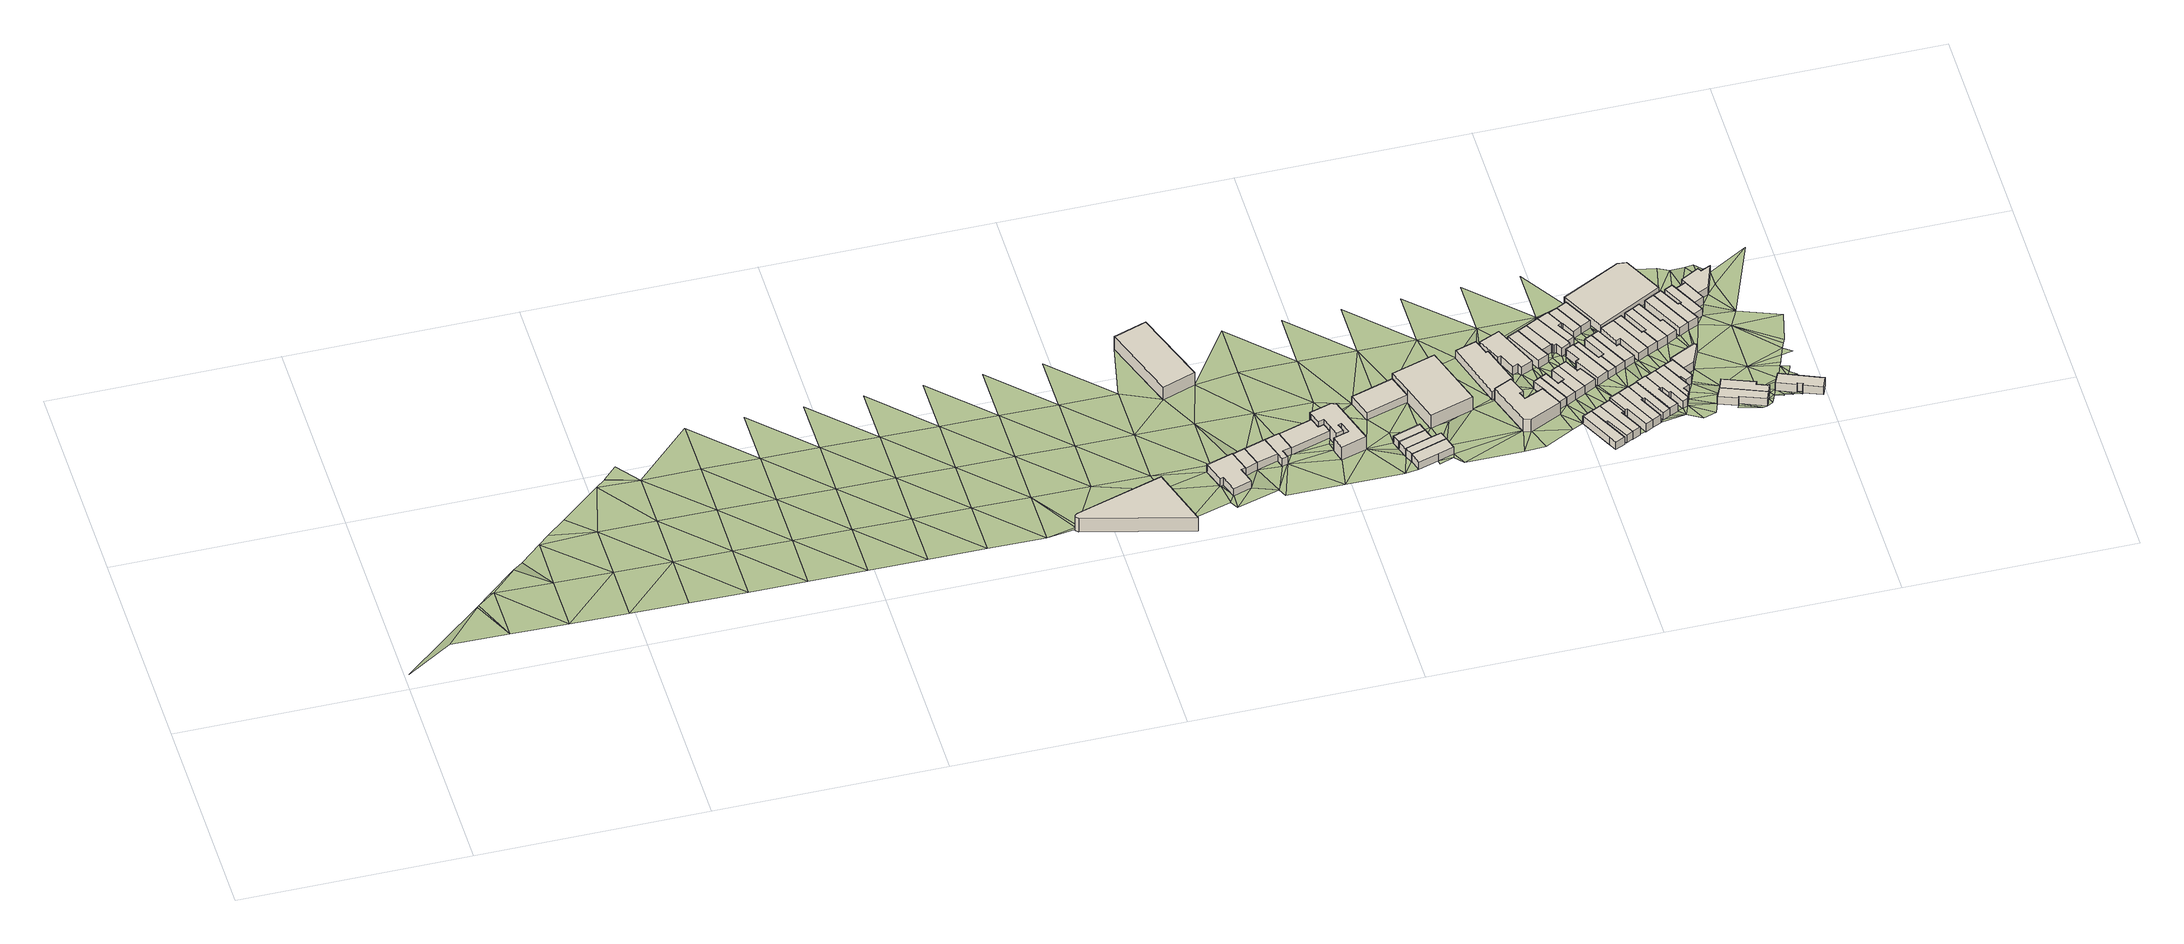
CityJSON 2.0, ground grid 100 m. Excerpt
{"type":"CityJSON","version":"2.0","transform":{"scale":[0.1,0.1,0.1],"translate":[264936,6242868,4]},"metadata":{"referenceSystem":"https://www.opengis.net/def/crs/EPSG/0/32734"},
"CityObjects":{
"building1":{"type":"Building","attributes":{"address":"Bridge Mansions 445 Albert Road Salt River Cape Town","building":"retail","building:levels":2,"building_height":6.9,"roof_height":14.57,"ground_height":7.67,"plus_code":"4FRW3FC6+M48"},"geometry":[{"type":"Solid","lod":"1","boundaries":[[[[0,1,2,3]],[[1,4,5,2]],[[4,6,7,5]],[[6,8,9,7]],[[8,10,11,9]],[[10,0,3,11]],[[3,2,5,7,9,11]],[[10,8,6,4,1,0]]]]}]},
"building2":{"type":"Building","attributes":{"address":"10 Foundry Road Salt River Cape Town","building":"house","building:levels":1,"building_height":4.1,"roof_height":10.77,"ground_height":6.67,"plus_code":"4FRW3FC6+P85"},"geometry":[{"type":"Solid","lod":"1","boundaries":[[[[12,13,14,15]],[[13,16,17,14]],[[16,18,19,17]],[[18,20,21,19]],[[20,22,23,21]],[[22,24,25,23]],[[24,26,27,25]],[[26,12,15,27]],[[15,14,17,19,21,23,25,27]],[[26,24,22,20,18,16,13,12]]]]}]},
"building3":{"type":"Building","attributes":{"address":"Salt River Hall","building":"hall","building:levels":2,"amenity":"townhall","building_height":6.9,"roof_height":13.01,"ground_height":6.11,"plus_code":"4FRW3FC6+X79"},"geometry":[{"type":"Solid","lod":"1","boundaries":[[[[28,29,30,31]],[[29,32,33,30]],[[32,34,35,33]],[[34,28,31,35]],[[31,30,33,35]],[[34,32,29,28]]]]}]},
"building4":{"type":"Building","attributes":{"address":"14 Foundry Road Salt River Cape Town","building":"house","building:levels":1,"building_height":4.1,"roof_height":10.41,"ground_height":6.31,"plus_code":"4FRW3FC6+P9F"},"geometry":[{"type":"Solid","lod":"1","boundaries":[[[[36,37,38,39]],[[37,40,41,38]],[[40,42,43,41]],[[42,36,39,43]],[[39,38,41,43]],[[42,40,37,36]]]]}]},
"building5":{"type":"Building","attributes":{"address":"16 Foundry Road Salt River Cape Town","building":"house","building:levels":1,"building_height":4.1,"roof_height":10.41,"ground_height":6.31,"plus_code":"4FRW3FC6+PCJ"},"geometry":[{"type":"Solid","lod":"1","boundaries":[[[[44,36,39,45]],[[36,42,43,39]],[[42,46,47,43]],[[46,44,45,47]],[[45,39,43,47]],[[46,42,36,44]]]]}]},
"building6":{"type":"Building","attributes":{"address":"Foundry Road Salt River Cape Town","building":"house","building:levels":1,"building_height":4.1,"roof_height":10.41,"ground_height":6.31,"plus_code":"4FRW3FC6+PCX"},"geometry":[{"type":"Solid","lod":"1","boundaries":[[[[48,44,45,49]],[[44,46,47,45]],[[46,50,51,47]],[[50,52,53,51]],[[52,54,55,53]],[[54,56,57,55]],[[56,48,49,57]],[[49,45,47,51,53,55,57]],[[56,54,52,50,46,44,48]]]]}]},
"building7":{"type":"Building","attributes":{"address":"18 Foundry Road Salt River Cape Town","building":"industrial","building:levels":1,"building_height":4.1,"roof_height":10.21,"ground_height":6.11,"plus_code":"4FRW3FC6+QF5"},"geometry":[{"type":"Solid","lod":"1","boundaries":[[[[58,59,60,61]],[[59,62,63,60]],[[62,64,65,63]],[[64,66,67,65]],[[66,68,69,67]],[[68,58,61,69]],[[61,60,63,65,67,69]],[[68,66,64,62,59,58]]]]}]},
"building8":{"type":"Building","attributes":{"address":"24 Foundry Road Salt River Cape Town","building":"industrial","building:levels":2,"building_height":6.9,"roof_height":13.01,"ground_height":6.11,"plus_code":"4FRW3FC6+PHV"},"geometry":[{"type":"Solid","lod":"1","boundaries":[[[[70,71,72,73]],[[71,74,75,72]],[[74,76,77,75]],[[76,78,79,77]],[[78,80,81,79]],[[80,82,83,81]],[[82,84,85,83]],[[84,86,87,85]],[[86,88,89,87]],[[88,90,91,89]],[[90,92,93,91]],[[92,94,95,93]],[[94,96,97,95]],[[96,98,99,97]],[[98,70,73,99]],[[73,72,75,77,79,81,83,85,87,89,91,93,95,97,99]],[[98,96,94,92,90,88,86,84,82,80,78,76,74,71,70]]]]}]},
"building9":{"type":"Building","attributes":{"address":"Alfred Street Cape Town","building":"house","building:levels":1,"building_height":4.1,"roof_height":10.03,"ground_height":5.93,"plus_code":"4FRW3FC6+PMG"},"geometry":[{"type":"Solid","lod":"1","boundaries":[[[[100,101,102,103]],[[101,104,105,102]],[[104,106,107,105]],[[106,100,103,107]],[[103,102,105,107]],[[106,104,101,100]]]]}]},
"building10":{"type":"Building","attributes":{"address":"Alfred Street Cape Town","building":"house","building:levels":1,"building_height":4.1,"roof_height":10.03,"ground_height":5.93,"plus_code":"4FRW3FC6+MMV"},"geometry":[{"type":"Solid","lod":"1","boundaries":[[[[108,109,110,111]],[[109,101,102,110]],[[101,100,103,102]],[[100,108,111,103]],[[111,110,102,103]],[[100,101,109,108]]]]}]},
"building11":{"type":"Building","attributes":{"address":"26 Foundry Road Salt River Cape Town","building":"industrial","building:levels":1,"building_height":4.1,"roof_height":9.67,"ground_height":5.57,"plus_code":"4FRW3FC6+RJ5"},"geometry":[{"type":"Solid","lod":"1","boundaries":[[[[112,113,114,115]],[[113,116,117,114]],[[116,118,119,117]],[[118,112,115,119]],[[115,114,117,119]],[[118,116,113,112]]]]}]},
"building12":{"type":"Building","attributes":{"address":"Alfred Street Cape Town","building":"house","building:levels":1,"building_height":4.1,"roof_height":10.6,"ground_height":6.5,"plus_code":"4FRW3FC6+MMQ"},"geometry":[{"type":"Solid","lod":"1","boundaries":[[[[120,121,122,123]],[[121,124,125,122]],[[124,109,126,125]],[[109,108,127,126]],[[108,120,123,127]],[[123,122,125,126,127]],[[108,109,124,121,120]]]]}]},
"building13":{"type":"Building","attributes":{"address":"Alfred Street Cape Town","building":"house","building:levels":1,"building_height":4.1,"roof_height":10.49,"ground_height":6.39,"plus_code":"4FRW3FC6+MM9"},"geometry":[{"type":"Solid","lod":"1","boundaries":[[[[128,129,130,131]],[[129,132,133,130]],[[132,134,135,133]],[[134,136,137,135]],[[136,128,131,137]],[[131,130,133,135,137]],[[136,134,132,129,128]]]]}]},
"building14":{"type":"Building","attributes":{"address":"32 Foundry Road Salt River Cape Town","building":"industrial","building:levels":2,"building_height":6.9,"roof_height":12.83,"ground_height":5.93,"plus_code":"4FRW3FC6+QPH"},"geometry":[{"type":"Solid","lod":"1","boundaries":[[[[138,139,140,141]],[[139,142,143,140]],[[142,144,145,143]],[[144,146,147,145]],[[146,138,141,147]],[[141,140,143,145,147]],[[146,144,142,139,138]]]]}]},
"building15":{"type":"Building","attributes":{"address":"3 Junction Road Salt River Cape Town","building":"industrial","building:levels":1,"building_height":4.1,"roof_height":9.67,"ground_height":5.57,"plus_code":"4FRW3FC6+RR9"},"geometry":[{"type":"Solid","lod":"1","boundaries":[[[[148,149,150,151]],[[149,152,153,150]],[[152,154,155,153]],[[154,156,157,155]],[[156,158,159,157]],[[158,148,151,159]],[[151,150,153,155,157,159]],[[158,156,154,152,149,148]]]]}]},
"building16":{"type":"Building","attributes":{"address":"5A Junction Road Salt River Cape Town","building":"industrial","building:levels":2,"building_height":6.9,"roof_height":12.81,"ground_height":5.91,"plus_code":"4FRW3FC6+PV9"},"geometry":[{"type":"Solid","lod":"1","boundaries":[[[[160,161,162,163]],[[161,164,165,162]],[[164,166,167,165]],[[166,168,169,167]],[[168,170,171,169]],[[170,172,173,171]],[[172,174,175,173]],[[174,176,177,175]],[[176,160,163,177]],[[163,162,165,167,169,171,173,175,177]],[[176,174,172,170,168,166,164,161,160]]]]}]},
"building17":{"type":"Building","attributes":{"address":"38 Foundry Road Salt River Cape Town","building":"industrial","building:levels":1,"building_height":4.1,"roof_height":9.67,"ground_height":5.57,"plus_code":"4FRW3FC6+RVW"},"geometry":[{"type":"Solid","lod":"1","boundaries":[[[[178,179,180,181]],[[179,182,183,180]],[[182,184,185,183]],[[184,186,187,185]],[[186,188,189,187]],[[188,190,191,189]],[[190,192,193,191]],[[192,178,181,193]],[[181,180,183,185,187,189,191,193]],[[192,190,188,186,184,182,179,178]]]]}]},
"building18":{"type":"Building","attributes":{"address":"24 Greef Street Salt River Cape Town","building":"house","building:levels":1,"building_height":4.1,"roof_height":10.09,"ground_height":5.99,"plus_code":"4FRW3FC6+PWW"},"geometry":[{"type":"Solid","lod":"1","boundaries":[[[[194,195,196,197]],[[195,198,199,196]],[[198,200,201,199]],[[200,202,203,201]],[[202,204,205,203]],[[204,194,197,205]],[[197,196,199,201,203,205]],[[204,202,200,198,195,194]]]]}]},
"building19":{"type":"Building","attributes":{"address":"26 Greef Street Salt River Cape Town","building":"house","building:levels":1,"building_height":4.1,"roof_height":10.09,"ground_height":5.99,"plus_code":"4FRW3FC6+PXJ"},"geometry":[{"type":"Solid","lod":"1","boundaries":[[[[206,207,197,196]],[[207,208,209,197]],[[208,210,211,209]],[[210,212,213,211]],[[212,214,215,213]],[[214,206,196,215]],[[196,197,209,211,213,215]],[[214,212,210,208,207,206]]]]}]},
"building20":{"type":"Building","attributes":{"address":"42 Foundry Road Salt River Cape Town","building":"house","building:levels":1,"building_height":4.1,"roof_height":9.66,"ground_height":5.56,"plus_code":"4FRW3FC6+RWW"},"geometry":[{"type":"Solid","lod":"1","boundaries":[[[[216,217,218,219]],[[217,220,221,218]],[[220,222,223,221]],[[222,224,225,223]],[[224,216,219,225]],[[219,218,221,223,225]],[[224,222,220,217,216]]]]}]},
"building21":{"type":"Building","attributes":{"address":"23 Greef Street Salt River Cape Town","building":"house","building:levels":1,"building_height":4.1,"roof_height":10.45,"ground_height":6.35,"plus_code":"4FRW3FC7+J2J"},"geometry":[{"type":"Solid","lod":"1","boundaries":[[[[226,227,228,229]],[[227,230,231,228]],[[230,232,233,231]],[[232,234,235,233]],[[234,236,237,235]],[[236,226,229,237]],[[229,228,231,233,235,237]],[[236,234,232,230,227,226]]]]}]},
"building22":{"type":"Building","attributes":{"address":"28 Greef Street Salt River Cape Town","building":"house","building:levels":1,"building_height":4.1,"roof_height":10.09,"ground_height":5.99,"plus_code":"4FRW3FC6+QX7"},"geometry":[{"type":"Solid","lod":"1","boundaries":[[[[210,208,209,211]],[[208,238,239,209]],[[238,240,241,239]],[[240,242,243,241]],[[242,244,245,243]],[[244,210,211,245]],[[211,209,239,241,243,245]],[[244,242,240,238,208,210]]]]}]},
"building23":{"type":"Building","attributes":{"address":"44 Foundry Road Salt River Cape Town","building":"house","building:levels":1,"building_height":4.1,"roof_height":9.66,"ground_height":5.56,"plus_code":"4FRW3FC6+VW5"},"geometry":[{"type":"Solid","lod":"1","boundaries":[[[[217,216,219,218]],[[216,246,247,219]],[[246,248,249,247]],[[248,217,218,249]],[[218,219,247,249]],[[248,246,216,217]]]]}]},
"building24":{"type":"Building","attributes":{"address":"25 Greef Street Salt River Cape Town","building":"house","building:levels":1,"building_height":4.1,"roof_height":10.41,"ground_height":6.31,"plus_code":"4FRW3FC7+M23"},"geometry":[{"type":"Solid","lod":"1","boundaries":[[[[250,251,229,252]],[[251,253,237,229]],[[253,254,255,237]],[[254,256,257,255]],[[256,258,259,257]],[[258,250,252,259]],[[252,229,237,255,257,259]],[[258,256,254,253,251,250]]]]}]},
"building25":{"type":"Building","attributes":{"address":"30 Greef Street Salt River Cape Town","building":"house","building:levels":1,"building_height":4.1,"roof_height":10.09,"ground_height":5.99,"plus_code":"4FRW3FC6+QX5"},"geometry":[{"type":"Solid","lod":"1","boundaries":[[[[240,238,239,241]],[[238,260,261,239]],[[260,262,263,261]],[[262,264,265,263]],[[264,266,267,265]],[[266,240,241,267]],[[241,239,261,263,265,267]],[[266,264,262,260,238,240]]]]}]},
"building26":{"type":"Building","attributes":{"address":"27 Greef Street Salt River Cape Town","building":"house","building:levels":1,"building_height":4.1,"roof_height":10.41,"ground_height":6.31,"plus_code":"4FRW3FC7+J2X"},"geometry":[{"type":"Solid","lod":"1","boundaries":[[[[268,269,259,252]],[[269,270,271,259]],[[270,272,273,271]],[[272,274,275,273]],[[274,276,277,275]],[[276,268,252,277]],[[252,259,271,273,275,277]],[[276,274,272,270,269,268]]]]}]},
"building27":{"type":"Building","attributes":{"address":"46 Foundry Road Salt River Cape Town","building":"house","building:levels":1,"building_height":4.1,"roof_height":9.66,"ground_height":5.56,"plus_code":"4FRW3FC6+VX3"},"geometry":[{"type":"Solid","lod":"1","boundaries":[[[[248,246,247,249]],[[246,278,279,247]],[[278,280,281,279]],[[280,282,283,281]],[[282,284,285,283]],[[284,286,287,285]],[[286,288,289,287]],[[288,290,291,289]],[[290,248,249,291]],[[249,247,279,281,283,285,287,289,291]],[[290,288,286,284,282,280,278,246,248]]]]}]},
"building28":{"type":"Building","attributes":{"address":"48 Foundry Road Salt River Cape Town","building":"house","building:levels":1,"building_height":4.1,"roof_height":9.66,"ground_height":5.56,"plus_code":"4FRW3FC6+VX5"},"geometry":[{"type":"Solid","lod":"1","boundaries":[[[[290,288,289,291]],[[288,292,293,289]],[[292,294,295,293]],[[294,296,297,295]],[[296,298,299,297]],[[298,290,291,299]],[[291,289,293,295,297,299]],[[298,296,294,292,288,290]]]]}]},
"building29":{"type":"Building","attributes":{"address":"Greef Street Salt River Cape Town","building":"house","building:levels":1,"building_height":4.1,"roof_height":9.99,"ground_height":5.89,"plus_code":"4FRW3FC7+Q2F"},"geometry":[{"type":"Solid","lod":"1","boundaries":[[[[300,301,302,303]],[[301,304,305,302]],[[304,306,307,305]],[[306,308,309,307]],[[308,310,311,309]],[[310,300,303,311]],[[303,302,305,307,309,311]],[[310,308,306,304,301,300]]]]}]},
"building30":{"type":"Building","attributes":{"address":"29 Greef Street Salt River Cape Town","building":"house","building:levels":1,"building_height":4.1,"roof_height":10.41,"ground_height":6.31,"plus_code":"4FRW3FC7+M36"},"geometry":[{"type":"Solid","lod":"1","boundaries":[[[[312,313,314,315]],[[313,316,317,314]],[[316,318,319,317]],[[318,320,321,319]],[[320,322,323,321]],[[322,312,315,323]],[[315,314,317,319,321,323]],[[322,320,318,316,313,312]]]]}]},
"building31":{"type":"Building","attributes":{"address":"Greef Street Salt River Cape Town","building":"house","building:levels":1,"building_height":4.1,"roof_height":9.61,"ground_height":5.51,"plus_code":"4FRW3FC7+R23"},"geometry":[{"type":"Solid","lod":"1","boundaries":[[[[324,325,326,327]],[[325,328,329,326]],[[328,330,331,329]],[[330,332,333,331]],[[332,334,335,333]],[[334,324,327,335]],[[327,326,329,331,333,335]],[[334,332,330,328,325,324]]]]}]},
"building32":{"type":"Building","attributes":{"address":"31 Greef Street Salt River Cape Town","building":"house","building:levels":1,"building_height":4.1,"roof_height":10.41,"ground_height":6.31,"plus_code":"4FRW3FC7+M38"},"geometry":[{"type":"Solid","lod":"1","boundaries":[[[[336,312,315,337]],[[312,322,323,315]],[[322,338,339,323]],[[338,340,341,339]],[[340,342,343,341]],[[342,336,337,343]],[[337,315,323,339,341,343]],[[342,340,338,322,312,336]]]]}]},
"building33":{"type":"Building","attributes":{"address":"50 Foundry Road Salt River Cape Town","building":"house","building:levels":1,"building_height":4.1,"roof_height":9.22,"ground_height":5.12,"plus_code":"4FRW3FC7+V2J"},"geometry":[{"type":"Solid","lod":"1","boundaries":[[[[298,296,344,345]],[[296,346,347,344]],[[346,348,349,347]],[[348,350,351,349]],[[350,352,353,351]],[[352,298,345,353]],[[345,344,347,349,351,353]],[[352,350,348,346,296,298]]]]}]},
"building34":{"type":"Building","attributes":{"address":"Greef Street Salt River Cape Town","building":"house","building:levels":1,"building_height":4.1,"roof_height":9.61,"ground_height":5.51,"plus_code":"4FRW3FC7+R36"},"geometry":[{"type":"Solid","lod":"1","boundaries":[[[[330,328,329,331]],[[328,354,355,329]],[[354,356,357,355]],[[356,358,359,357]],[[358,360,361,359]],[[360,330,331,361]],[[331,329,355,357,359,361]],[[360,358,356,354,328,330]]]]}]},
"building35":{"type":"Building","attributes":{"address":"52 Foundry Road Salt River Cape Town","building":"house","building:levels":1,"building_height":4.1,"roof_height":9.21,"ground_height":5.11,"plus_code":"4FRW3FC7+V2P"},"geometry":[{"type":"Solid","lod":"1","boundaries":[[[[352,350,351,353]],[[350,362,363,351]],[[362,364,365,363]],[[364,352,353,365]],[[353,351,363,365]],[[364,362,350,352]]]]}]},
"building36":{"type":"Building","attributes":{"address":"33 Greef Street Salt River Cape Town","building":"house","building:levels":1,"building_height":4.1,"roof_height":9.99,"ground_height":5.89,"plus_code":"4FRW3FC7+M3Q"},"geometry":[{"type":"Solid","lod":"1","boundaries":[[[[366,336,367,368]],[[336,342,369,367]],[[342,370,371,369]],[[370,372,373,371]],[[372,374,375,373]],[[374,366,368,375]],[[368,367,369,371,373,375]],[[374,372,370,342,336,366]]]]}]},
"building37":{"type":"Building","attributes":{"address":"Greef Street Salt River Cape Town","building":"house","building:levels":1,"building_height":4.1,"roof_height":9.61,"ground_height":5.51,"plus_code":"4FRW3FC7+R33"},"geometry":[{"type":"Solid","lod":"1","boundaries":[[[[356,354,355,357]],[[354,376,377,355]],[[376,378,379,377]],[[378,380,381,379]],[[380,382,383,381]],[[382,356,357,383]],[[357,355,377,379,381,383]],[[382,380,378,376,354,356]]]]}]},
"building38":{"type":"Building","attributes":{"address":"35 Greef Street Salt River Cape Town","building":"house","building:levels":1,"building_height":4.1,"roof_height":10.41,"ground_height":6.31,"plus_code":"4FRW3FC7+M4F"},"geometry":[{"type":"Solid","lod":"1","boundaries":[[[[384,366,385,386]],[[366,374,387,385]],[[374,388,389,387]],[[388,390,391,389]],[[390,392,393,391]],[[392,384,386,393]],[[386,385,387,389,391,393]],[[392,390,388,374,366,384]]]]}]},
"building39":{"type":"Building","attributes":{"address":"37 Greef Street Salt River Cape Town","building":"house","building:levels":1,"building_height":4.1,"roof_height":9.99,"ground_height":5.89,"plus_code":"4FRW3FC7+P48"},"geometry":[{"type":"Solid","lod":"1","boundaries":[[[[394,395,396,397]],[[395,398,399,396]],[[398,400,401,399]],[[400,402,403,401]],[[402,404,405,403]],[[404,406,407,405]],[[406,408,409,407]],[[408,410,411,409]],[[410,394,397,411]],[[397,396,399,401,403,405,407,409,411]],[[410,408,406,404,402,400,398,395,394]]]]}]},
"building40":{"type":"Building","attributes":{"address":"40 Greef Street Salt River Cape Town","building":"house","building:levels":1,"building_height":4.1,"roof_height":9.61,"ground_height":5.51,"plus_code":"4FRW3FC7+R3Q"},"geometry":[{"type":"Solid","lod":"1","boundaries":[[[[412,413,414,415]],[[413,416,417,414]],[[416,418,419,417]],[[418,420,421,419]],[[420,422,423,421]],[[422,412,415,423]],[[415,414,417,419,421,423]],[[422,420,418,416,413,412]]]]}]},
"building41":{"type":"Building","attributes":{"address":"39 Greef Street Salt River Cape Town","building":"house","building:levels":1,"building_height":4.1,"roof_height":9.86,"ground_height":5.76,"plus_code":"4FRW3FC7+P52"},"geometry":[{"type":"Solid","lod":"1","boundaries":[[[[424,394,425,426]],[[394,410,427,425]],[[410,428,429,427]],[[428,430,431,429]],[[430,432,433,431]],[[432,434,435,433]],[[434,424,426,435]],[[426,425,427,429,431,433,435]],[[434,432,430,428,410,394,424]]]]}]},
"building42":{"type":"Building","attributes":{"address":"42 Greef Street Salt River Cape Town","building":"house","building:levels":1,"building_height":4.1,"roof_height":9.61,"ground_height":5.51,"plus_code":"4FRW3FC7+R4R"},"geometry":[{"type":"Solid","lod":"1","boundaries":[[[[436,437,438,423]],[[437,439,440,438]],[[439,441,442,440]],[[441,443,444,442]],[[443,445,415,444]],[[445,436,423,415]],[[423,438,440,442,444,415]],[[445,443,441,439,437,436]]]]}]},
"building43":{"type":"Building","attributes":{"address":"41 Greef Street Salt River Cape Town","building":"house","building:levels":1,"building_height":4.1,"roof_height":9.86,"ground_height":5.76,"plus_code":"4FRW3FC7+P5F"},"geometry":[{"type":"Solid","lod":"1","boundaries":[[[[446,424,426,447]],[[424,434,435,426]],[[434,448,449,435]],[[448,450,451,449]],[[450,452,453,451]],[[452,454,455,453]],[[454,456,457,455]],[[456,446,447,457]],[[447,426,435,449,451,453,455,457]],[[456,454,452,450,448,434,424,446]]]]}]},
"building44":{"type":"Building","attributes":{"address":"70 Foundry Road Salt River Cape Town","building":"industrial","building:levels":1,"building_height":4.1,"roof_height":9.21,"ground_height":5.11,"plus_code":"4FRW3FC7+W46"},"geometry":[{"type":"Solid","lod":"1","boundaries":[[[[458,459,460,461]],[[459,462,463,460]],[[462,464,465,463]],[[464,466,467,465]],[[466,458,461,467]],[[461,460,463,465,467]],[[466,464,462,459,458]]]]}]},
"building45":{"type":"Building","attributes":{"address":"44 Greef Street Salt River Cape Town","building":"house","building:levels":1,"building_height":4.1,"roof_height":9.51,"ground_height":5.41,"plus_code":"4FRW3FC7+R4X"},"geometry":[{"type":"Solid","lod":"1","boundaries":[[[[468,469,470,471]],[[469,472,473,470]],[[472,474,475,473]],[[474,476,477,475]],[[476,478,479,477]],[[478,468,471,479]],[[471,470,473,475,477,479]],[[478,476,474,472,469,468]]]]}]},
"building46":{"type":"Building","attributes":{"address":"43 Greef Street Salt River Cape Town","building":"house","building:levels":1,"building_height":4.1,"roof_height":9.86,"ground_height":5.76,"plus_code":"4FRW3FC7+Q54"},"geometry":[{"type":"Solid","lod":"1","boundaries":[[[[480,481,457,447]],[[481,482,483,457]],[[482,484,485,483]],[[484,486,487,485]],[[486,488,489,487]],[[488,480,447,489]],[[447,457,483,485,487,489]],[[488,486,484,482,481,480]]]]}]},
"building47":{"type":"Building","attributes":{"address":"46 Greef Street Salt River Cape Town","building":"house","building:levels":1,"building_height":4.1,"roof_height":9.51,"ground_height":5.41,"plus_code":"4FRW3FC7+V52"},"geometry":[{"type":"Solid","lod":"1","boundaries":[[[[469,490,491,470]],[[490,492,493,491]],[[492,494,495,493]],[[494,496,497,495]],[[496,472,473,497]],[[472,469,470,473]],[[470,491,493,495,497,473]],[[472,496,494,492,490,469]]]]}]},
"building48":{"type":"Building","attributes":{"address":"48 Greef Street Salt River Cape Town","building":"house","building:levels":1,"building_height":4.1,"roof_height":9.51,"ground_height":5.41,"plus_code":"4FRW3FC7+V55"},"geometry":[{"type":"Solid","lod":"1","boundaries":[[[[498,499,500,501]],[[499,502,503,500]],[[502,504,505,503]],[[504,498,501,505]],[[501,500,503,505]],[[504,502,499,498]]]]}]},
"building49":{"type":"Building","attributes":{"address":"25 Westminster Road Salt River Cape Town","building":"house","building:levels":1,"building_height":4.1,"roof_height":9.9,"ground_height":5.8,"plus_code":"4FRW3FC7+M72"},"geometry":[{"type":"Solid","lod":"1","boundaries":[[[[506,507,508,509]],[[507,510,511,508]],[[510,512,513,511]],[[512,514,515,513]],[[514,516,517,515]],[[516,506,509,517]],[[509,508,511,513,515,517]],[[516,514,512,510,507,506]]]]}]},
"building50":{"type":"Building","attributes":{"address":"23 Westminster Road Salt River Cape Town","building":"house","building:levels":1,"building_height":4.1,"roof_height":9.9,"ground_height":5.8,"plus_code":"4FRW3FC7+M7F"},"geometry":[{"type":"Solid","lod":"1","boundaries":[[[[516,514,515,517]],[[514,518,519,515]],[[518,520,521,519]],[[520,522,523,521]],[[522,524,525,523]],[[524,516,517,525]],[[517,515,519,521,523,525]],[[524,522,520,518,514,516]]]]}]},
"building51":{"type":"Building","attributes":{"address":"50 Greef Street Salt River Cape Town","building":"house","building:levels":1,"building_height":4.1,"roof_height":9.51,"ground_height":5.41,"plus_code":"4FRW3FC7+V63"},"geometry":[{"type":"Solid","lod":"1","boundaries":[[[[526,527,528,529]],[[527,530,531,528]],[[530,532,533,531]],[[532,498,501,533]],[[498,504,505,501]],[[504,534,535,505]],[[534,526,529,535]],[[529,528,531,533,501,505,535]],[[534,504,498,532,530,527,526]]]]}]},
"building52":{"type":"Building","attributes":{"address":"10 Westminster Road Salt River Cape Town","building":"house","building:levels":1,"building_height":4.1,"roof_height":9.14,"ground_height":5.04,"plus_code":"4FRW3FC7+V6M"},"geometry":[{"type":"Solid","lod":"1","boundaries":[[[[536,537,538,539]],[[537,540,541,538]],[[540,542,543,541]],[[542,544,545,543]],[[544,546,547,545]],[[546,548,549,547]],[[548,550,551,549]],[[550,536,539,551]],[[539,538,541,543,545,547,549,551]],[[550,548,546,544,542,540,537,536]]]]}]},
"building53":{"type":"Building","attributes":{"address":"8 Westminster Road Salt River Cape Town","building":"house","building:levels":1,"building_height":4.1,"roof_height":9.14,"ground_height":5.04,"plus_code":"4FRW3FC7+V6Q"},"geometry":[{"type":"Solid","lod":"1","boundaries":[[[[536,550,551,539]],[[550,552,553,551]],[[552,554,555,553]],[[554,556,557,555]],[[556,536,539,557]],[[539,551,553,555,557]],[[556,554,552,550,536]]]]}]},
"building54":{"type":"Building","attributes":{"address":"6 Westminster Road Salt River Cape Town","building":"house","building:levels":1,"building_height":4.1,"roof_height":9.02,"ground_height":4.92,"plus_code":"4FRW3FC7+V7V"},"geometry":[{"type":"Solid","lod":"1","boundaries":[[[[556,554,558,559]],[[554,560,561,558]],[[560,562,563,561]],[[562,564,565,563]],[[564,566,567,565]],[[566,568,569,567]],[[568,556,559,569]],[[559,558,561,563,565,567,569]],[[568,566,564,562,560,554,556]]]]}]},
"building55":{"type":"Building","attributes":{"address":"28 Portland Road Salt River Cape Town","building":"house","building:levels":1,"building_height":4.1,"roof_height":9.94,"ground_height":5.84,"plus_code":"4FRW3FC7+M93"},"geometry":[{"type":"Solid","lod":"1","boundaries":[[[[570,571,572,573]],[[571,574,575,572]],[[574,576,577,575]],[[576,578,579,577]],[[578,580,581,579]],[[580,582,583,581]],[[582,584,585,583]],[[584,570,573,585]],[[573,572,575,577,579,581,583,585]],[[584,582,580,578,576,574,571,570]]]]}]},
"terrain1":{"type":"TINRelief","geometry":[{"type":"CompositeSurface","lod":"1","boundaries":[[[586,587,588]],[[587,589,588]],[[590,588,589]],[[590,589,591]],[[591,592,590]],[[591,589,593]],[[592,591,594]],[[595,594,591]],[[595,591,593]],[[596,594,595]],[[596,595,597]],[[598,595,593]],[[597,595,598]],[[598,593,599]],[[597,600,601]],[[600,597,598]],[[600,602,601]],[[598,599,603]],[[600,604,602]],[[603,600,598]],[[603,599,605]],[[600,606,604]],[[600,603,606]],[[605,607,603]],[[608,609,604]],[[608,610,609]],[[606,608,604]],[[610,608,611]],[[606,603,612]],[[612,603,607]],[[608,606,613]],[[613,606,612]],[[612,607,614]],[[608,613,615]],[[615,616,608]],[[612,617,613]],[[617,612,614]],[[613,618,615]],[[618,613,617]],[[616,615,619]],[[617,614,620]],[[615,618,619]],[[617,621,618]],[[617,620,621]],[[618,622,619]],[[622,618,621]],[[623,619,624]],[[620,625,621]],[[624,619,622]],[[622,621,626]],[[626,621,625]],[[624,622,627]],[[627,622,626]],[[624,628,629]],[[626,625,630]],[[628,624,627]],[[626,631,627]],[[626,630,631]],[[628,627,632]],[[627,631,632]],[[628,633,634]],[[635,631,630]],[[628,632,633]],[[636,632,631]],[[636,631,635]],[[633,632,637]],[[632,636,637]],[[636,635,638]],[[639,633,640]],[[635,641,638]],[[640,633,637]],[[642,636,638]],[[636,643,637]],[[636,642,643]],[[640,637,644]],[[644,637,643]],[[645,640,646]],[[642,0,643]],[[640,644,646]],[[643,647,644]],[[643,0,647]],[[646,644,648]],[[647,648,644]],[[646,649,650]],[[648,649,646]],[[647,0,13]],[[651,652,0]],[[647,653,648]],[[652,651,654]],[[652,13,0]],[[13,653,647]],[[649,648,655]],[[656,648,653]],[[654,657,658]],[[658,652,654]],[[652,658,18]],[[648,656,655]],[[659,649,655]],[[658,657,660]],[[12,653,13]],[[653,12,656]],[[661,660,657]],[[26,24,660]],[[662,655,656]],[[12,36,656]],[[26,660,42]],[[42,660,661]],[[663,656,36]],[[50,42,661]],[[662,656,663]],[[52,661,664]],[[50,46,42]],[[50,661,52]],[[36,44,663]],[[664,665,52]],[[52,56,54]],[[663,44,48]],[[662,663,666]],[[667,662,666]],[[56,52,668]],[[48,98,663]],[[669,52,665]],[[669,668,52]],[[663,670,666]],[[58,98,48]],[[671,56,668]],[[64,56,671]],[[98,670,663]],[[671,668,672]],[[667,666,673]],[[674,669,665]],[[671,672,64]],[[668,675,672]],[[666,670,673]],[[676,672,675]],[[98,96,670]],[[677,678,676]],[[676,675,677]],[[679,674,665]],[[670,96,116]],[[94,116,96]],[[673,670,116]],[[94,674,680]],[[681,674,679]],[[680,116,94]],[[682,680,674]],[[106,674,100]],[[100,674,681]],[[674,106,682]],[[683,681,679]],[[684,683,679]],[[116,685,673]],[[686,673,685]],[[106,104,682]],[[680,682,112]],[[116,687,685]],[[687,116,113]],[[682,104,112]],[[688,689,129]],[[687,113,685]],[[109,124,101]],[[690,104,101]],[[132,129,689]],[[101,124,690]],[[690,112,104]],[[132,689,691]],[[124,134,692]],[[690,124,692]],[[693,685,113]],[[693,694,685]],[[692,134,695]],[[692,695,690]],[[696,134,132]],[[132,691,696]],[[693,113,146]],[[695,134,696]],[[691,697,696]],[[146,695,698]],[[699,693,146]],[[699,146,698]],[[695,160,698]],[[160,695,696]],[[696,697,700]],[[697,701,700]],[[702,693,703]],[[703,693,699]],[[176,698,160]],[[698,176,704]],[[174,172,170]],[[705,700,701]],[[158,703,699]],[[158,706,179]],[[179,706,707]],[[170,708,174]],[[709,179,707]],[[704,709,707]],[[198,176,174]],[[703,158,179]],[[704,176,198]],[[710,709,704]],[[711,700,705]],[[709,710,712]],[[174,708,202]],[[710,704,713]],[[174,202,198]],[[713,704,198]],[[703,179,178]],[[714,710,713]],[[204,202,708]],[[198,202,200]],[[708,711,204]],[[713,198,195]],[[711,705,227]],[[194,204,711]],[[715,713,195]],[[227,194,711]],[[715,220,178]],[[195,214,715]],[[178,220,217]],[[220,715,716]],[[214,716,715]],[[194,227,226]],[[717,214,718]],[[214,242,716]],[[178,719,703]],[[214,717,242]],[[720,703,719]],[[194,226,721]],[[178,217,248]],[[722,242,717]],[[242,240,716]],[[723,716,240]],[[721,226,250]],[[719,178,248]],[[723,724,725]],[[721,250,726]],[[266,723,240]],[[727,725,724]],[[266,724,723]],[[724,728,727]],[[250,313,726]],[[266,729,724]],[[730,727,728]],[[728,724,729]],[[266,731,308]],[[250,276,313]],[[728,729,732]],[[304,729,266]],[[248,290,719]],[[304,266,308]],[[313,733,726]],[[734,308,731]],[[735,313,276]],[[736,308,734]],[[306,304,308]],[[276,737,735]],[[738,739,737]],[[734,733,736]],[[740,729,304]],[[737,739,735]],[[733,313,312]],[[290,298,719]],[[740,304,301]],[[733,312,736]],[[739,741,735]],[[735,741,742]],[[743,744,740]],[[745,740,301]],[[743,740,745]],[[719,298,352]],[[736,312,746]],[[294,747,296]],[[747,294,743]],[[748,736,746]],[[346,296,747]],[[358,743,745]],[[358,747,743]],[[358,745,332]],[[746,312,336]],[[749,719,750]],[[352,750,719]],[[358,332,330]],[[356,747,358]],[[746,751,748]],[[358,330,360]],[[747,356,752]],[[336,366,746]],[[753,342,340]],[[753,340,754]],[[342,753,370]],[[751,746,755]],[[750,352,364]],[[752,356,382]],[[384,746,366]],[[752,382,362]],[[746,384,755]],[[362,750,364]],[[754,756,753]],[[362,757,750]],[[382,758,362]],[[759,758,382]],[[382,380,759]],[[756,760,753]],[[758,757,362]],[[755,384,376]],[[761,758,759]],[[759,380,761]],[[761,380,378]],[[402,392,390]],[[378,762,761]],[[756,763,760]],[[390,763,402]],[[757,758,764]],[[392,402,765]],[[766,376,384]],[[378,376,767]],[[767,762,378]],[[763,768,402]],[[768,404,402]],[[763,756,768]],[[376,766,767]],[[764,443,757]],[[768,756,769]],[[767,766,424]],[[756,770,769]],[[443,771,757]],[[767,424,422]],[[472,757,771]],[[432,430,428]],[[769,770,772]],[[773,422,424]],[[774,769,775]],[[443,776,771]],[[776,443,777]],[[434,450,448]],[[434,432,450]],[[428,774,775]],[[773,424,446]],[[422,773,778]],[[771,776,779]],[[450,432,452]],[[769,772,775]],[[432,428,780]],[[781,456,454]],[[472,782,757]],[[783,778,773]],[[452,432,780]],[[775,780,428]],[[456,781,784]],[[784,781,454]],[[452,524,454]],[[486,783,773]],[[454,524,784]],[[780,524,452]],[[785,496,786]],[[499,496,785]],[[496,782,472]],[[787,783,486]],[[499,785,788]],[[496,499,782]],[[785,787,788]],[[788,787,486]],[[499,498,782]],[[507,789,790]],[[486,791,788]],[[790,510,507]],[[791,486,484]],[[524,792,784]],[[792,484,784]],[[782,498,532]],[[510,790,512]],[[484,793,791]],[[794,782,532]],[[532,530,794]],[[782,795,459]],[[794,530,527]],[[524,522,792]],[[782,794,796]],[[797,794,527]],[[514,512,798]],[[799,793,484]],[[518,522,520]],[[800,793,801]],[[802,782,796]],[[782,802,795]],[[514,798,803]],[[484,792,799]],[[804,796,805]],[[803,806,514]],[[514,806,518]],[[518,807,522]],[[796,804,808]],[[796,808,802]],[[807,518,806]],[[799,801,793]],[[792,522,809]],[[552,550,801]],[[807,571,522]],[[807,806,810]],[[810,806,811]],[[571,809,522]],[[802,808,812]],[[807,810,813]],[[552,560,554]],[[552,801,814]],[[815,792,809]],[[813,810,816]],[[817,807,813]],[[799,814,801]],[[566,812,808]],[[815,818,792]],[[819,799,792]],[[560,552,814]],[[813,820,817]],[[809,821,822]],[[818,823,792]],[[815,809,822]],[[824,825,817]],[[824,817,820]],[[826,825,824]],[[812,566,827]],[[792,823,819]],[[815,822,828]],[[560,814,829]],[[566,564,562]],[[828,822,830]],[[828,831,815]],[[562,560,829]],[[566,562,827]],[[832,830,822]],[[799,819,833]],[[799,833,834]],[[814,799,835]],[[823,836,819]],[[799,834,835]],[[829,814,837]],[[562,829,837]]]}]}
},
"vertices":[
[3238,304,30],[2853,187,30],[2853,187,106],[3238,304,106],[2842,177,30],[2842,177,106],[2841,167,30],[2841,167,106],[2852,155,30],[2852,155,106],[3321,36,30],[3321,36,106],
[3561,397,27],[3445,360,27],[3445,360,68],[3561,397,68],[3476,265,27],[3476,265,68],[3490,270,27],[3490,270,68],[3514,197,27],[3514,197,68],[3595,223,27],[3595,223,68],[3572,296,27],[3572,296,68],[3592,302,27],[3592,302,68],
[3385,817,19],[3530,867,19],[3530,867,90],[3385,817,90],[3414,1203,19],[3414,1203,90],[3269,1153,19],[3269,1153,90],
[3617,415,23],[3561,397,23],[3561,397,64],[3617,415,64],[3592,302,23],[3592,302,64],[3647,322,23],[3647,322,64],
[3710,444,23],[3710,444,64],[3740,351,23],[3740,351,64],
[3774,464,23],[3774,464,64],[3750,316,23],[3750,316,64],[3775,324,23],[3775,324,64],[3764,360,23],[3764,360,64],[3802,372,23],[3802,372,64],
[3924,510,21],[3774,464,21],[3774,464,62],[3924,510,62],[3802,372,21],[3802,372,62],[3978,427,21],[3978,427,62],[3965,469,21],[3965,469,62],[3939,461,21],[3939,461,62],
[3924,510,18],[3939,461,18],[3939,461,90],[3924,510,90],[3965,469,18],[3965,469,90],[3978,427,18],[3978,427,90],[3993,377,18],[3993,377,90],[4025,387,18],[4025,387,90],[4014,422,18],[4014,422,90],[4028,427,18],[4028,427,90],[4044,376,18],[4044,376,90],[3976,356,18],[3976,356,90],[3994,294,18],[3994,294,90],[4105,328,18],[4105,328,90],[4038,544,18],[4038,544,90],[4016,552,18],[4016,552,90],[3920,523,18],[3920,523,90],
[4234,295,19],[4354,333,19],[4354,333,60],[4234,295,60],[4342,371,19],[4342,371,60],[4221,333,19],[4221,333,60],
[4249,245,19],[4370,283,19],[4370,283,60],[4249,245,60],
[4337,550,16],[4303,658,16],[4303,658,57],[4337,550,57],[4117,601,16],[4117,601,57],[4151,493,16],[4151,493,57],
[4264,208,19],[4423,258,19],[4423,258,66],[4264,208,66],[4411,295,19],[4411,295,66],[4370,283,66],[4249,245,66],
[4279,153,24],[4368,180,24],[4368,180,65],[4279,153,65],[4439,203,24],[4439,203,65],[4423,258,24],[4423,258,65],[4264,208,24],[4264,208,65],
[4303,658,15],[4337,550,15],[4337,550,88],[4303,658,88],[4390,381,15],[4390,381,88],[4583,441,15],[4583,441,88],[4496,717,15],[4496,717,88],
[4594,750,11],[4676,478,11],[4676,478,57],[4594,750,57],[4777,530,11],[4777,530,57],[4720,712,11],[4720,712,57],[4710,708,11],[4710,708,57],[4687,779,11],[4687,779,57],
[4683,465,19],[4748,263,19],[4748,263,88],[4683,465,88],[4779,252,19],[4779,252,88],[4917,319,19],[4917,319,88],[4869,414,19],[4869,414,88],[4785,378,19],[4785,378,88],[4773,413,19],[4773,413,88],[4790,418,19],[4790,418,88],[4760,502,19],[4760,502,88],
[4792,812,11],[4702,773,11],[4702,773,57],[4792,812,57],[4749,665,11],[4749,665,57],[4762,670,11],[4762,670,57],[4793,598,11],[4793,598,57],[4816,608,11],[4816,608,57],[4825,586,11],[4825,586,57],[4879,609,11],[4879,609,57],
[4957,365,20],[4884,507,20],[4884,507,61],[4957,365,61],[4853,491,20],[4853,491,61],[4886,427,20],[4886,427,61],[4873,420,20],[4873,420,61],[4913,343,20],[4913,343,61],
[4884,507,16],[4957,365,16],[5000,387,16],[5000,387,61],[4961,463,16],[4961,463,61],[4946,454,16],[4946,454,61],[4913,521,16],[4913,521,61],
[4934,660,11],[4868,795,11],[4868,795,57],[4934,660,57],[4819,772,11],[4819,772,57],[4902,607,11],[4902,607,57],[4950,630,11],[4950,630,57],
[5033,261,23],[4992,241,23],[4992,241,64],[5033,261,64],[5064,96,23],[5064,96,64],[5082,59,23],[5082,59,64],[5124,80,23],[5124,80,64],[5072,183,23],[5072,183,64],
[5046,411,16],[5046,411,61],[4973,552,16],[4973,552,61],[4940,535,16],[4940,535,61],[4974,469,16],[4974,469,61],
[4978,683,11],[4978,683,57],[4909,816,11],[4909,816,57],
[5074,281,20],[5033,261,20],[5074,281,64],[5072,183,20],[5083,188,20],[5083,188,64],[5134,87,20],[5134,87,64],[5165,103,20],[5165,103,64],
[5097,438,16],[5097,438,61],[5055,514,16],[5055,514,61],[5040,506,16],[5040,506,61],[5008,569,16],[5008,569,61],
[5074,281,19],[5165,103,19],[5200,120,19],[5200,120,64],[5149,220,19],[5149,220,64],[5160,225,19],[5160,225,64],[5120,303,19],[5120,303,64],
[4983,685,11],[4983,685,57],[4989,675,11],[4989,675,57],[4997,679,11],[4997,679,57],[5013,650,11],[5013,650,57],[5053,671,11],[5053,671,57],[5048,685,11],[5048,685,57],[4962,843,11],[4962,843,57],
[5078,701,11],[5078,701,57],[5034,783,11],[5034,783,57],[5050,792,11],[5050,792,57],[5012,867,11],[5012,867,57],
[5158,471,16],[5063,657,16],[5063,657,60],[5158,471,60],[5028,640,16],[5028,640,60],[5063,569,16],[5063,569,60],[5049,562,16],[5049,562,60],[5108,442,16],[5108,442,60],
[5167,336,19],[5125,316,19],[5125,316,64],[5167,336,64],[5167,230,19],[5167,230,64],[5176,234,19],[5176,234,64],[5228,130,19],[5228,130,64],[5261,147,19],[5261,147,64],
[5063,657,15],[5158,471,15],[5158,471,56],[5063,657,56],[5196,490,15],[5196,490,56],[5156,568,15],[5156,568,56],[5144,562,15],[5144,562,56],[5089,670,15],[5089,670,56],
[5214,360,19],[5214,360,64],[5298,165,19],[5298,165,64],[5245,274,19],[5245,274,64],[5254,278,19],[5254,278,64],
[5050,792,52],[5012,867,52],[5055,794,11],[5055,794,52],[5084,736,11],[5084,736,52],[5122,756,11],[5122,756,52],[5055,887,11],[5055,887,52],
[5240,513,15],[5240,513,56],[5149,694,15],[5149,694,56],[5117,679,15],[5117,679,56],[5170,575,15],[5170,575,56],
[5168,780,11],[5168,780,52],[5101,910,11],[5101,910,52],
[5254,380,19],[5214,360,60],[5254,380,60],[5254,278,60],[5262,282,19],[5262,282,60],[5313,179,19],[5313,179,60],[5345,195,19],[5345,195,60],
[5286,536,15],[5286,536,56],[5246,615,15],[5246,615,56],[5234,609,15],[5234,609,56],[5183,711,15],[5183,711,56],
[5297,401,19],[5254,380,64],[5297,401,64],[5345,195,64],[5382,212,19],[5382,212,64],[5330,314,19],[5330,314,64],[5338,318,19],[5338,318,64],
[5345,426,18],[5297,401,18],[5297,401,60],[5345,426,60],[5338,318,18],[5338,318,60],[5347,322,18],[5347,322,60],[5364,286,18],[5364,286,60],[5374,290,18],[5374,290,60],[5406,223,18],[5406,223,60],[5430,234,18],[5430,234,60],[5434,244,18],[5434,244,60],
[5257,754,14],[5197,724,14],[5197,724,56],[5257,754,56],[5239,636,14],[5239,636,56],[5257,645,14],[5257,645,56],[5307,541,14],[5307,541,56],[5352,565,14],[5352,565,56],
[5387,448,18],[5345,426,59],[5387,448,59],[5434,244,59],[5444,271,18],[5444,271,59],[5431,297,18],[5431,297,59],[5456,309,18],[5456,309,59],[5429,363,18],[5429,363,59],
[5352,565,11],[5397,588,11],[5397,588,56],[5360,662,11],[5360,662,56],[5352,658,11],[5352,658,56],[5295,773,11],[5295,773,56],[5257,754,11],
[5430,468,18],[5430,468,59],[5436,366,18],[5436,366,59],[5450,340,18],[5450,340,59],[5480,355,18],[5480,355,59],[5483,365,18],[5483,365,59],[5460,410,18],[5460,410,59],
[5486,894,8],[5398,1069,8],[5398,1069,52],[5486,894,52],[5360,1073,8],[5360,1073,52],[5102,939,8],[5102,939,52],[5202,742,8],[5202,742,52],
[5397,588,10],[5446,611,10],[5446,611,55],[5397,588,55],[5350,802,10],[5350,802,55],[5313,783,10],[5313,783,55],[5372,667,10],[5372,667,55],[5360,662,10],[5360,662,55],
[5430,468,14],[5460,410,14],[5509,433,14],[5509,433,59],[5549,529,14],[5549,529,59],[5537,535,14],[5537,535,59],[5424,479,14],[5424,479,59],
[5490,634,10],[5490,634,55],[5453,708,10],[5453,708,55],[5442,703,10],[5442,703,55],[5383,819,10],[5383,819,55],
[5452,854,10],[5411,833,10],[5411,833,55],[5452,854,55],[5507,642,10],[5507,642,55],[5548,663,10],[5548,663,55],
[5550,214,18],[5631,183,18],[5631,183,59],[5550,214,59],[5634,192,18],[5634,192,59],[5744,150,18],[5744,150,59],[5758,190,18],[5758,190,59],[5572,263,18],[5572,263,59],
[5771,223,18],[5771,223,59],[5721,243,18],[5721,243,59],[5726,257,18],[5726,257,59],[5590,310,18],[5590,310,59],
[5581,708,10],[5543,783,10],[5543,783,55],[5581,708,55],[5536,779,10],[5536,779,55],[5488,872,10],[5488,872,55],[5593,684,10],[5593,684,55],
[5553,873,9],[5542,895,9],[5542,895,51],[5553,873,51],[5506,877,9],[5506,877,51],[5552,787,9],[5552,787,51],[5543,783,9],[5543,783,51],[5581,708,9],[5581,708,51],[5625,730,9],[5625,730,51],[5604,773,9],[5604,773,51],
[5647,794,9],[5647,794,51],[5633,823,9],[5633,823,51],[5598,895,9],[5598,895,51],
[5633,823,50],[5598,895,50],[5681,846,9],[5681,846,50],[5722,966,9],[5722,966,50],[5678,946,9],[5678,946,50],[5669,962,9],[5669,962,50],[5588,918,9],[5588,918,50],
[6001,207,15],[5821,282,15],[5821,282,59],[6001,207,59],[5798,232,15],[5798,232,59],[5880,198,15],[5880,198,59],[5883,205,15],[5883,205,59],[5905,197,15],[5905,197,59],[5902,189,15],[5902,189,59],[5982,157,15],[5982,157,59],
[2,10,82],[208,145,71],[374,332,63],[459,145,68],[382,339,63],[459,395,63],[441,391,63],[710,145,62],[572,505,63],[710,395,58],[619,545,52],[713,627,52],[961,395,53],[961,145,57],[961,645,48],[763,671,52],[850,746,48],[1211,395,49],[1027,900,42],[1211,145,53],[1211,645,46],[1462,145,50],[1211,895,41],[1069,933,42],[1070,935,42],[1131,996,41],[1462,395,47],[1462,645,44],[1712,145,48],[1462,895,40],[1462,1145,36],[1712,395,44],[1712,645,41],[1712,895,37],[1963,145,46],[1963,395,42],[1963,645,38],[1712,1145,34],[1963,895,35],[2214,145,46],[2214,395,40],[2214,645,36],[2214,895,32],[1963,1145,31],[2465,145,43],[2465,395,38],[2465,645,33],[2465,895,29],[2214,1145,28],[2715,145,40],[2715,395,35],[2715,645,30],[2842,177,37],[2465,1145,26],[2715,895,26],[2841,167,37],[2853,187,37],[2966,395,32],[2966,645,28],[2715,1145,23],[2966,895,24],[3217,395,30],[3217,645,26],[3217,895,23],[2966,1145,21],[3309,103,34],[3476,265,31],[3468,395,27],[3491,159,31],[3385,817,21],[3468,645,23],[3512,124,31],[3514,197,31],[3269,1153,20],[3595,223,28],[3702,182,28],[3530,867,21],[3718,645,20],[3718,145,28],[3969,145,26],[3718,895,17],[3718,1145,15],[3976,356,21],[3994,294,21],[3969,645,18],[3969,395,21],[3993,377,21],[3969,895,15],[4105,328,19],[4044,376,21],[4025,387,21],[4028,427,21],[4014,422,21],[4220,145,25],[4151,493,19],[4249,245,25],[4220,395,19],[4264,208,25],[4279,153,25],[4220,895,13],[3969,1145,12],[4220,645,16],[4372,161,24],[4435,183,24],[4390,381,19],[4470,145,24],[4470,395,19],[4470,895,11],[4220,1145,10],[4583,441,19],[4748,263,23],[4721,145,23],[4676,478,19],[4594,750,15],[4779,252,23],[4813,151,23],[4470,1145,8],[4721,895,11],[4777,530,16],[4943,217,23],[4710,708,16],[4720,712,16],[4869,414,20],[4749,665,16],[4793,598,16],[4917,319,20],[4762,670,16],[4825,586,16],[4816,608,16],[4879,609,16],[4902,607,16],[4961,463,20],[4946,454,20],[4972,895,11],[4721,1145,8],[5000,387,20],[4974,469,20],[4950,630,16],[4972,645,16],[4934,660,16],[5046,411,20],[4978,683,16],[4989,675,16],[5013,650,16],[4983,685,16],[5040,506,20],[4997,679,16],[5097,438,19],[5055,514,20],[5167,230,23],[5108,442,19],[5160,225,23],[5149,220,23],[5200,120,23],[5053,671,16],[5228,130,23],[5176,234,23],[5078,701,16],[5048,685,16],[5089,670,16],[5222,395,19],[5084,736,16],[5158,471,19],[4972,1145,8],[5102,939,11],[5196,490,19],[5122,756,15],[5313,179,23],[5298,165,23],[5240,513,19],[5411,185,21],[5202,742,15],[5197,724,15],[5222,645,15],[5345,195,23],[5239,636,15],[5257,645,15],[5382,212,21],[5257,754,15],[5347,322,19],[5345,426,19],[5307,541,15],[5406,223,21],[5430,234,21],[5473,145,21],[5313,783,11],[5531,165,21],[5424,479,18],[5434,244,21],[5550,214,21],[5360,662,14],[5352,658,14],[5397,588,14],[5372,667,14],[5572,263,21],[5473,395,18],[5486,894,10],[5446,611,14],[5509,433,18],[5453,708,14],[5442,703,14],[5490,634,14],[5507,642,14],[5626,170,18],[5724,145,18],[5548,663,14],[5724,395,14],[5593,684,14],[5506,877,10],[5517,1045,8],[5542,895,10],[5552,787,10],[5769,163,18],[5724,645,12],[5581,708,14],[5625,730,12],[5565,1019,10],[5778,184,18],[5598,895,10],[5553,873,10],[5786,204,18],[5798,232,18],[5588,918,10],[5828,297,15],[5827,199,18],[5825,190,18],[5629,1024,6],[5864,193,18],[5763,721,12],[5853,367,14],[5861,186,18],[5880,198,18],[5862,387,14],[5889,462,14],[5898,180,18],[5859,284,14],[5867,304,14],[5875,423,14],[5902,189,18],[5883,205,18],[5905,197,18],[5667,1030,6],[5880,323,14],[5724,895,9],[5908,301,14],[5891,354,14],[5903,289,14],[5901,490,14],[5909,507,14],[5943,651,12],[5926,435,14],[5897,1072,7]
]}
